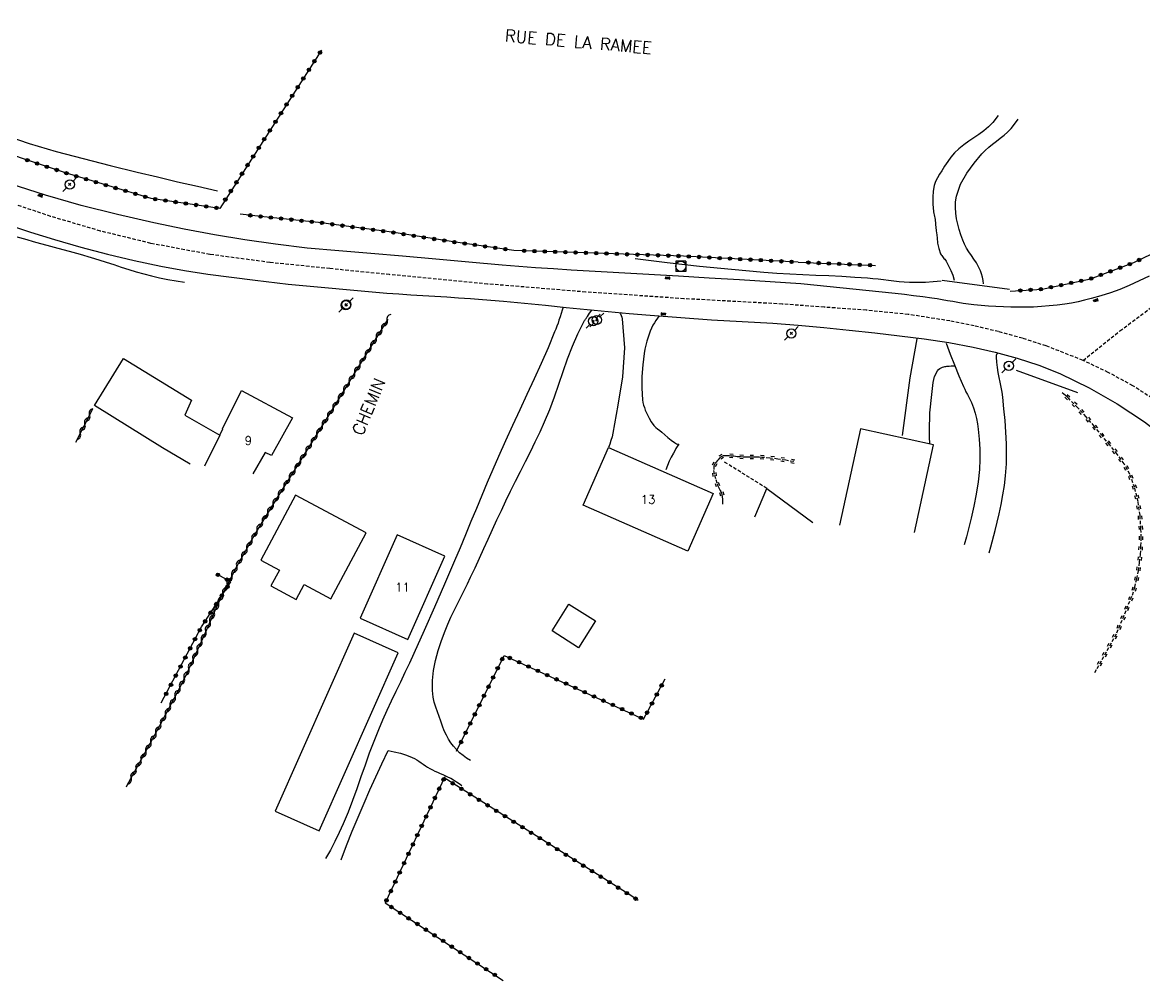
# Model space of a CAD drawing. Header units: millimetres. Extents: x 183000 to 184001, y 152999 to 154000.
# Drawn here: x 183334.1 to 183497.6, y 153000 to 153139.6 of the extents above; entities that cross this region are included whole.
import ezdxf
from ezdxf.enums import TextEntityAlignment as Align

# ---------------------------------------------------------------- set-up
doc = ezdxf.new("R2010")
doc.units = ezdxf.units.MM
doc.linetypes.add('DASHED', pattern=[0.75, 0.5, -0.25])
doc.layers.get('0').update_dxf_attribs({"linetype": 'CONTINUOUS'})
for name, color, linetype in [('W0001', 6, 'DASHED'), ('W0008', 7, 'CONTINUOUS'), ('W0017', 7, 'CONTINUOUS'), ('W0071', 7, 'CONTINUOUS'), ('W0101', 7, 'CONTINUOUS'), ('W0104', 1, 'CONTINUOUS'), ('W0112', 1, 'DASHED'), ('W0120', 7, 'CONTINUOUS'), ('W0211', 2, 'CONTINUOUS'), ('W0220', 5, 'DASHED'), ('W0300', 7, 'CONTINUOUS'), ('W0310', 3, 'CONTINUOUS'), ('W0322', 7, 'CONTINUOUS'), ('W0323', 7, 'CONTINUOUS'), ('W0401', 7, 'CONTINUOUS'), ('W0420', 7, 'CONTINUOUS'), ('W0473', 7, 'CONTINUOUS'), ('W0510', 5, 'CONTINUOUS'), ('W0989', 7, 'CONTINUOUS'), ('W0991', 7, 'CONTINUOUS')]:
    doc.layers.add(name, color=color, linetype=linetype)
doc.styles.get("Standard").update_dxf_attribs({"font": 'romans.shx', "width": 0.85})

# ---------------------------------------------------------------- blocks, each defined once
blk = doc.blocks.new('T401')
for p, q in [((-0.3, 0.3), (0, 0.3)), ((-0.3, -0.25), (-0.3, 0.3)), ((-0.3, 0.15), (0, 0.15)), ((-0.3, 0), (0, 0)), ((0, 0.3), (0, -0.25)), ((-0.3, -0.15), (0, -0.15)), ((-0.3, -0.25), (-0.3, -0.3)), ((-0.3, -0.3), (0, -0.3)), ((0, -0.3), (0, -0.25))]:
    blk.add_line(p, q)
blk = doc.blocks.new('T420')
for p, q in [((0.75, 0.75), (-0.75, 0.75)), ((-0.75, 0.75), (-0.75, -0.75)), ((0.75, 0.75), (0.75, -0.75)), ((0.75, -0.75), (-0.75, -0.75))]:
    blk.add_line(p, q)
blk.add_ellipse((0, 0), major_axis=(-0.53, 0.53), ratio=1, start_param=3.926991, end_param=10.210176)
blk = doc.blocks.new('T473')
for p, q in [((-0.166667, 0.166667), (0.166667, -0.166667)), ((-0.166667, -0.166667), (0.166667, 0.166667)), ((0.500001, 0.500001), (1.000002, 1.000002)), ((-1.000002, -1.000002), (-0.500001, -0.500001))]:
    blk.add_line(p, q)
blk.add_ellipse((0, 0), major_axis=(0.471405, 0.471405), ratio=1, start_param=5.4977871438, end_param=11.780972451)
blk = doc.blocks.new('t310o')
at = {"color": 0, "linetype": 'Continuous'}
for centre, start, end in [((-0.5, 0.38), 216.8699, 323.1304), ((0.5, -0.37), 36.8699, 143.1303)]:
    blk.add_arc(centre, 0.625, start, end, dxfattribs=at)
blk = doc.blocks.new('t323o')
at = {"color": 0, "linetype": 'Continuous'}
for radius in [0.25, 0.15]:
    blk.add_circle((0, 0), radius, dxfattribs=at)
blk = doc.blocks.new('t220o')
at = {"color": 0, "linetype": 'Continuous'}
for p, q in [((-0.25, 0.25), (0.25, 0.25)), ((-0.25, -0.25), (0.25, -0.25))]:
    blk.add_line(p, q, dxfattribs=at)
blk = doc.blocks.new('t322o')
at = {"color": 0, "linetype": 'Continuous'}
for radius in [0.25, 0.15]:
    blk.add_circle((0, 0), radius, dxfattribs=at)

msp = doc.modelspace()

# ---------------------------------------------------------------- linework, layer by layer
at = {"layer": 'W0001'}
for points in [[(183444.79, 153098.55), (183430.47, 153099.33), (183416.17, 153100.3), (183401.88, 153101.47), (183387.6, 153102.84), (183378.88, 153103.71), (183370.14, 153104.61), (183361.42, 153105.77), (183352.78, 153107.39), (183345.44, 153109.19), (183338.2, 153111.32), (183331.04, 153113.75)], [(183483.26, 153092.45), (183479.81, 153093.56), (183476.31, 153094.53), (183472.78, 153095.36), (183469.24, 153096.09), (183463.16, 153097.04), (183457.04, 153097.65), (183450.91, 153098.1), (183444.79, 153098.55)], [(183488.63, 153090.35), (183494.02, 153094.64), (183499.53, 153098.78)], [(183488.63, 153090.35), (183483.26, 153092.45)], [(183543.26, 153000), (183541.28, 153005), (183538.93, 153010.89), (183536.56, 153016.77), (183534.18, 153022.64), (183531.34, 153029.74), (183528.54, 153036.86), (183525.63, 153043.94), (183522.51, 153050.93), (183520.16, 153055.89), (183517.73, 153060.81), (183515.11, 153065.65), (183512.21, 153070.32), (183510.06, 153073.42), (183507.77, 153076.43), (183505.28, 153079.29), (183502.54, 153081.92), (183499.31, 153084.43), (183495.88, 153086.65), (183492.31, 153088.6), (183488.63, 153090.35)]]:
    msp.add_lwpolyline(points, dxfattribs=at)
at = {"layer": 'W0008'}
for points in [[(183447.5, 153101.5), (183443.05, 153101.78), (183438.59, 153102.06), (183434.14, 153102.33), (183429.69, 153102.6), (183427.08, 153102.76), (183424.48, 153102.9), (183421.88, 153103.05), (183419.27, 153103.19), (183416.67, 153103.33), (183414.07, 153103.49), (183411.47, 153103.66), (183408.87, 153103.84), (183404.01, 153104.22), (183399.16, 153104.64), (183394.32, 153105.08), (183389.47, 153105.52), (183384.84, 153105.91), (183380.21, 153106.29), (183375.58, 153106.71), (183370.97, 153107.26), (183366.51, 153107.9), (183362.07, 153108.62), (183357.64, 153109.44), (183353.23, 153110.36), (183347.94, 153111.59), (183342.67, 153112.91), (183337.45, 153114.39), (183332.28, 153116.07)], [(183331.77, 153110.17), (183335.26, 153109.02), (183338.78, 153107.94), (183342.62, 153106.85), (183346.47, 153105.83), (183350.35, 153104.9), (183354.26, 153104.07), (183357.68, 153103.45), (183361.12, 153102.92), (183364.57, 153102.45), (183368.02, 153102.02), (183372.81, 153101.47), (183377.6, 153100.99), (183382.4, 153100.56), (183387.21, 153100.15), (183388.95, 153100.02), (183390.69, 153099.9), (183392.43, 153099.79), (183394.17, 153099.69), (183395.91, 153099.59), (183397.65, 153099.48), (183399.39, 153099.36), (183401.13, 153099.23), (183404.19, 153098.97), (183407.24, 153098.69), (183410.29, 153098.38), (183413.34, 153098.07), (183416.39, 153097.76), (183419.44, 153097.46), (183422.5, 153097.18), (183425.55, 153096.92), (183430.02, 153096.58), (183434.48, 153096.27), (183438.95, 153096), (183443.42, 153095.76)], [(183498.26, 153102.59), (183495.37, 153101.23), (183494.01, 153100.68), (183492.62, 153100.19), (183491.22, 153099.76), (183489.81, 153099.36), (183488.87, 153099.11), (183487.91, 153098.89), (183486.95, 153098.7), (183485.99, 153098.54), (183484.85, 153098.38), (183483.7, 153098.27), (183482.56, 153098.18), (183481.41, 153098.12), (183480.31, 153098.09), (183479.22, 153098.09), (183478.13, 153098.11), (183477.03, 153098.14), (183475.95, 153098.19), (183474.87, 153098.25), (183473.79, 153098.33), (183472.71, 153098.43), (183471.94, 153098.53), (183471.18, 153098.64), (183470.41, 153098.77), (183469.65, 153098.9), (183468.89, 153099.03), (183468.13, 153099.17), (183467.37, 153099.29), (183466.6, 153099.41), (183465.27, 153099.59), (183463.94, 153099.76), (183462.61, 153099.92), (183461.28, 153100.07)], [(183461.28, 153100.07), (183447.5, 153101.5)], [(183443.42, 153095.76), (183447.14, 153095.48), (183450.86, 153095.15), (183454.57, 153094.77), (183458.28, 153094.35), (183461.87, 153093.93), (183465.48, 153093.49), (183469.07, 153092.96), (183472.63, 153092.27), (183475.84, 153091.52), (183479.03, 153090.67), (183482.18, 153089.66), (183485.25, 153088.42), (183489.51, 153086.34), (183493.63, 153084.01), (183497.58, 153081.39), (183501.33, 153078.46)]]:
    msp.add_lwpolyline(points, dxfattribs=at)
at = {"layer": 'W0017'}
for points in [[(183421.08, 153097.34), (183421.23, 153097.13), (183421.35, 153096.9), (183421.44, 153096.65), (183421.5, 153096.4), (183421.83, 153092.18), (183421.53, 153087.96), (183420.87, 153083.82), (183420.13, 153079.75), (183420.01, 153079.21), (183419.85, 153078.68), (183419.66, 153078.16), (183419.47, 153077.64)], [(183426.89, 153096.83), (183426.64, 153096.5), (183426.4, 153096.16), (183426.18, 153095.81), (183425.97, 153095.45), (183425.77, 153095.04), (183425.58, 153094.61), (183425.42, 153094.18), (183425.26, 153093.74), (183425.08, 153093.16), (183424.92, 153092.57), (183424.79, 153091.97), (183424.68, 153091.37), (183424.48, 153089.69), (183424.36, 153088), (183424.33, 153086.3), (183424.45, 153084.6), (183424.51, 153084.21), (183424.59, 153083.83), (183424.71, 153083.46), (183424.84, 153083.1), (183425.1, 153082.51), (183425.39, 153081.93), (183425.72, 153081.38), (183426.11, 153080.86), (183426.37, 153080.59), (183426.65, 153080.36), (183426.95, 153080.14), (183427.24, 153079.91), (183427.69, 153079.51), (183428.14, 153079.1), (183428.61, 153078.7), (183429.11, 153078.36), (183429.25, 153078.28), (183429.4, 153078.21), (183429.56, 153078.16), (183429.72, 153078.12)], [(183464.4, 153093.46), (183463.41, 153087.82), (183462.28, 153079.38)], [(183468.7, 153092.84), (183469.29, 153091.25), (183469.91, 153089.68), (183470.55, 153088.11), (183471.21, 153086.55), (183471.39, 153086.16), (183471.58, 153085.77), (183471.78, 153085.38), (183471.98, 153085), (183472.18, 153084.61), (183472.36, 153084.22), (183472.54, 153083.82), (183472.69, 153083.42), (183472.92, 153082.66), (183473.11, 153081.89), (183473.26, 153081.12), (183473.37, 153080.33), (183473.52, 153078.86), (183473.61, 153077.39), (183473.62, 153075.91), (183473.56, 153074.43), (183473.37, 153072.64), (183473.08, 153070.86), (183472.72, 153069.1), (183472.32, 153067.34), (183471.64, 153064.63), (183471.3, 153063.45)], [(183474.95, 153062.3), (183475.21, 153063.18), (183475.85, 153065.58), (183476.43, 153068), (183476.72, 153069.37), (183476.97, 153070.74), (183477.19, 153072.12), (183477.35, 153073.51), (183477.4, 153074.1), (183477.44, 153074.68), (183477.46, 153075.27), (183477.47, 153075.85), (183477.48, 153076.44), (183477.48, 153077.03), (183477.47, 153077.61), (183477.46, 153078.2), (183477.38, 153079.9), (183477.27, 153081.59), (183477.11, 153083.28), (183476.93, 153084.97), (183476.83, 153085.7), (183476.71, 153086.43), (183476.57, 153087.15), (183476.43, 153087.87), (183476.29, 153088.59), (183476.18, 153089.32), (183476.09, 153090.06), (183476.03, 153090.79), (183476.03, 153090.84), (183476.03, 153090.89), (183476.03, 153090.94), (183476.03, 153090.99), (183476.03, 153091.04), (183476.03, 153091.09), (183476.04, 153091.14), (183476.06, 153091.19), (183476.08, 153091.24), (183476.11, 153091.29), (183476.15, 153091.33), (183476.19, 153091.37)], [(183466.31, 153078.25), (183466.27, 153079.14), (183466.26, 153080.03), (183466.26, 153080.92), (183466.29, 153081.82), (183466.33, 153082.71), (183466.4, 153083.59), (183466.49, 153084.48), (183466.6, 153085.37), (183466.69, 153086.23), (183466.79, 153087.12), (183467, 153088.02), (183467.42, 153088.84), (183467.58, 153089.02), (183467.77, 153089.15), (183467.97, 153089.26), (183468.18, 153089.34), (183468.34, 153089.4), (183468.49, 153089.43), (183468.65, 153089.45), (183468.81, 153089.48), (183469.11, 153089.51), (183469.41, 153089.54), (183469.71, 153089.55), (183470.01, 153089.56)], [(183429.72, 153078.12), (183429.51, 153077.81), (183429.32, 153077.5), (183429.13, 153077.18), (183428.95, 153076.85), (183428.64, 153076.25), (183428.35, 153075.64), (183428.08, 153075.03), (183427.82, 153074.4)]]:
    msp.add_lwpolyline(points, dxfattribs=at)
at = {"layer": 'W0071'}
for points in [[(183412.86, 153098.12), (183412.73, 153097.64), (183412.58, 153097.16), (183412.43, 153096.69), (183412.27, 153096.22), (183412.13, 153095.78), (183411.97, 153095.34), (183411.81, 153094.91), (183411.64, 153094.48), (183410.68, 153092.18), (183409.68, 153089.91), (183408.65, 153087.64), (183407.6, 153085.39), (183406.55, 153083.14), (183405.5, 153080.88), (183404.46, 153078.62), (183403.45, 153076.35), (183402.63, 153074.46), (183401.83, 153072.56), (183401.03, 153070.66), (183400.24, 153068.76), (183399.45, 153066.85), (183398.66, 153064.95), (183397.86, 153063.05), (183397.05, 153061.15), (183395.59, 153057.76), (183394.12, 153054.38), (183392.63, 153051), (183391.12, 153047.63), (183390.48, 153046.24), (183389.83, 153044.86), (183389.17, 153043.47), (183388.5, 153042.09), (183387.84, 153040.71), (183387.19, 153039.32), (183386.56, 153037.92), (183385.96, 153036.52), (183385.28, 153034.82), (183384.63, 153033.11), (183384.02, 153031.39), (183383.42, 153029.67), (183382.81, 153027.95), (183382.19, 153026.23), (183381.53, 153024.53), (183380.82, 153022.84), (183380.23, 153021.55), (183379.61, 153020.27), (183378.96, 153019), (183378.27, 153017.76)], [(183399.37, 153032.04), (183398.82, 153032.38), (183398.3, 153032.77), (183397.8, 153033.19), (183397.34, 153033.64), (183396.92, 153034.13), (183396.53, 153034.64), (183396.18, 153035.17), (183395.86, 153035.73), (183395.55, 153036.39), (183395.28, 153037.08), (183395.05, 153037.77), (183394.81, 153038.47), (183394.56, 153039.16), (183394.31, 153039.85), (183394.09, 153040.56), (183393.94, 153041.28), (183393.88, 153041.77), (183393.84, 153042.25), (183393.82, 153042.74), (183393.83, 153043.22), (183393.84, 153043.71), (183393.88, 153044.19), (183393.93, 153044.68), (183393.99, 153045.16), (183394.28, 153046.64), (183394.68, 153048.09), (183395.16, 153049.52), (183395.68, 153050.93), (183396.08, 153051.93), (183396.52, 153052.93), (183396.98, 153053.91), (183397.47, 153054.88), (183397.95, 153055.84), (183398.44, 153056.81), (183398.93, 153057.78), (183399.39, 153058.75), (183400.04, 153060.14), (183400.68, 153061.53), (183401.32, 153062.92), (183401.95, 153064.32), (183402.59, 153065.71), (183403.23, 153067.1), (183403.88, 153068.49), (183404.53, 153069.87), (183405.23, 153071.31), (183405.94, 153072.75), (183406.67, 153074.18), (183407.39, 153075.61), (183408.11, 153077.04), (183408.82, 153078.48), (183409.51, 153079.92), (183410.17, 153081.38), (183410.92, 153083.19), (183411.6, 153085.03), (183412.24, 153086.88), (183412.87, 153088.73), (183413.52, 153090.58), (183414.22, 153092.42), (183415, 153094.22), (183415.88, 153095.98), (183415.94, 153096.08), (183416, 153096.17), (183416.07, 153096.27), (183416.14, 153096.36), (183416.21, 153096.45), (183416.28, 153096.53), (183416.35, 153096.63), (183416.41, 153096.72), (183416.58, 153096.97), (183416.74, 153097.22), (183416.9, 153097.47), (183417.06, 153097.72)], [(183380.53, 153017.6), (183381.33, 153019.67), (183382.16, 153021.74), (183383.01, 153023.8), (183383.88, 153025.85), (183384.72, 153027.77), (183385.59, 153029.69), (183386.47, 153031.59), (183387.38, 153033.49)], [(183387.38, 153033.49), (183388.28, 153033.34), (183389.17, 153033.13), (183390.04, 153032.85), (183390.89, 153032.51), (183391.23, 153032.34), (183391.55, 153032.15), (183391.87, 153031.95), (183392.18, 153031.73), (183392.49, 153031.52), (183392.8, 153031.3), (183393.12, 153031.09), (183393.44, 153030.9), (183393.82, 153030.71), (183394.2, 153030.52), (183394.58, 153030.35), (183394.97, 153030.18), (183395.36, 153030.01), (183395.74, 153029.84), (183396.12, 153029.65), (183396.5, 153029.46), (183396.92, 153029.22), (183397.33, 153028.97), (183397.73, 153028.7), (183398.13, 153028.43)]]:
    msp.add_lwpolyline(points, dxfattribs=at)
at = {"layer": 'W0101'}
for points in [[(183362.84, 153079.46), (183363.28, 153080.39), (183363.26, 153080.39), (183366.02, 153085.94), (183373.44, 153081.97), (183370.36, 153076.49), (183369.44, 153076.91), (183367.65, 153073.82)], [(183362.84, 153079.46), (183360.61, 153074.92)]]:
    msp.add_lwpolyline(points, dxfattribs=at)
for points in [[(183419.47, 153077.64), (183434.75, 153070.93), (183431.06, 153062.53), (183415.78, 153069.25), (183419.47, 153077.64)], [(183388.67, 153064.92), (183383.3, 153052.8), (183390.27, 153049.7), (183395.65, 153061.82), (183388.67, 153064.92)]]:
    msp.add_lwpolyline(points, close=True, dxfattribs=at)
at = {"layer": 'W0104'}
for points in [[(183358.52, 153075.24), (183354.52, 153077.6), (183344.6, 153083.75), (183348.83, 153090.62)], [(183348.83, 153090.62), (183358.73, 153084.57), (183357.73, 153082.36), (183362.84, 153079.46)], [(183456.22, 153080.36), (183453.16, 153066.35)], [(183464.08, 153065.28), (183466.86, 153078.04), (183456.22, 153080.36)], [(183440.8, 153067.57), (183442.57, 153071.69)], [(183442.57, 153071.69), (183449.28, 153066.73)]]:
    msp.add_lwpolyline(points, dxfattribs=at)
for points in [[(183368.83, 153061.24), (183371.53, 153059.8), (183370.3, 153057.49), (183374, 153055.52), (183375.16, 153057.69), (183379.04, 153055.62), (183384.18, 153065.23), (183373.89, 153070.72), (183368.83, 153061.24)], [(183411.26, 153050.94), (183413.73, 153054.85), (183417.6, 153052.41), (183415.13, 153048.49), (183411.26, 153050.94)], [(183382.43, 153050.61), (183370.92, 153024.69), (183377.34, 153021.83), (183388.85, 153047.76), (183382.43, 153050.61)]]:
    msp.add_lwpolyline(points, close=True, dxfattribs=at)
at = {"layer": 'W0112'}
msp.add_lwpolyline([(183442.57, 153071.69), (183436.3, 153075.59)], dxfattribs=at)
at = {"layer": 'W0120'}
for points in [[(183477.9, 153100.67), (183468.1, 153101.96)], [(183478.9, 153088.9), (183487.81, 153085.68)]]:
    msp.add_lwpolyline(points, dxfattribs=at)
at = {"layer": 'W0211'}
for points in [[(183332.76, 153108.51), (183334.37, 153108.03), (183336, 153107.58), (183337.62, 153107.13), (183339.25, 153106.69), (183340.88, 153106.25), (183342.5, 153105.8), (183344.12, 153105.33), (183345.22, 153105), (183346.31, 153104.65), (183347.4, 153104.3), (183348.49, 153103.94), (183349.58, 153103.59), (183350.67, 153103.26), (183351.78, 153102.94), (183352.89, 153102.65), (183354.08, 153102.38), (183355.28, 153102.14), (183356.49, 153101.93), (183357.7, 153101.76)], [(183423.37, 153105.2), (183428.05, 153104.61), (183432.73, 153104.08), (183437.43, 153103.61), (183442.12, 153103.2), (183444.01, 153103.06), (183445.9, 153102.95), (183447.79, 153102.86), (183449.69, 153102.77), (183451.58, 153102.69), (183453.47, 153102.6), (183455.36, 153102.49), (183457.25, 153102.36), (183458.01, 153102.29), (183458.78, 153102.21), (183459.54, 153102.11), (183460.3, 153102.02), (183461.06, 153101.93), (183461.83, 153101.85), (183462.59, 153101.79), (183463.36, 153101.75), (183464.51, 153101.74), (183465.67, 153101.76), (183466.82, 153101.83), (183467.97, 153101.94)]]:
    msp.add_lwpolyline(points, dxfattribs=at)
at = {"layer": 'W0220'}
for points in [[(183490.34, 153044.88), (183490.71, 153045.47), (183493.58, 153050.66), (183495.82, 153056.15), (183496.17, 153057.31), (183496.46, 153058.5), (183496.7, 153059.69), (183496.87, 153060.89), (183497, 153062.1), (183497.08, 153063.31), (183497.1, 153064.53), (183497.08, 153065.74), (183496.94, 153067.78), (183496.65, 153069.81), (183496.16, 153071.81), (183495.45, 153073.75), (183494.63, 153075.28), (183493.62, 153076.69), (183492.53, 153078.02), (183491.45, 153079.33), (183490.28, 153080.75), (183489.07, 153082.13), (183487.83, 153083.48), (183486.55, 153084.79), (183486.32, 153085.01), (183486.08, 153085.22), (183485.84, 153085.43), (183485.6, 153085.63)], [(183446.47, 153075.59), (183445.31, 153075.8), (183444.15, 153075.97), (183442.98, 153076.12), (183441.81, 153076.22), (183441.42, 153076.25), (183441.03, 153076.26), (183440.64, 153076.26), (183440.26, 153076.26), (183439.87, 153076.26), (183439.48, 153076.25), (183439.09, 153076.26), (183438.7, 153076.27), (183438.47, 153076.29), (183438.23, 153076.31), (183438, 153076.34), (183437.77, 153076.37), (183437.53, 153076.39), (183437.3, 153076.41), (183437.07, 153076.43), (183436.83, 153076.43), (183436.63, 153076.44), (183436.42, 153076.44), (183436.21, 153076.42), (183436.01, 153076.35), (183435.8, 153076.23), (183435.62, 153076.06), (183435.45, 153075.88), (183435.3, 153075.69), (183435.17, 153075.53), (183435.04, 153075.36), (183434.92, 153075.17), (183434.85, 153074.96), (183434.81, 153074.28), (183434.92, 153073.61), (183435.11, 153072.97), (183435.3, 153072.35), (183435.37, 153072.15), (183435.46, 153071.96), (183435.55, 153071.77), (183435.65, 153071.59), (183435.75, 153071.41), (183435.85, 153071.22), (183435.93, 153071.02), (183435.99, 153070.82), (183436.06, 153070.48), (183436.1, 153070.13), (183436.11, 153069.78), (183436.09, 153069.42)]]:
    msp.add_lwpolyline(points, dxfattribs=at)
at = {"layer": 'W0300'}
msp.add_lwpolyline([(183296.67, 153139.57), (183301.76, 153136.62), (183306.93, 153133.82), (183312.19, 153131.17), (183317.51, 153128.68), (183321.84, 153126.81), (183326.21, 153125.06), (183330.63, 153123.44), (183335.09, 153121.94), (183338.99, 153120.77), (183342.93, 153119.73), (183346.88, 153118.75), (183350.83, 153117.78), (183353.75, 153117.07), (183356.67, 153116.37), (183359.59, 153115.7), (183362.52, 153115.05)], dxfattribs=at)
at = {"layer": 'W0310'}
for points in [[(183387.34, 153096.36), (183384.96, 153092.52), (183382.59, 153088.68), (183380.22, 153084.84), (183377.86, 153080.99), (183374.67, 153075.87), (183371.45, 153070.77), (183368.29, 153065.61), (183365.31, 153060.36), (183364.19, 153058.19), (183363.12, 153055.99), (183362.09, 153053.78), (183361.1, 153051.55), (183360.11, 153049.32), (183359.1, 153047.1), (183358.07, 153044.89), (183357, 153042.7), (183355.76, 153040.29), (183354.5, 153037.91), (183353.22, 153035.53), (183351.92, 153033.16), (183350.62, 153030.8), (183349.32, 153028.43), (183349.18, 153028.19)], [(183344.28, 153083.23), (183341.83, 153078.4)]]:
    msp.add_lwpolyline(points, dxfattribs=at)
at = {"layer": 'W0322'}
for points in [[(183362.84, 153112.49), (183352.83, 153113.92), (183340.49, 153117.6), (183326.65, 153122.23), (183303.41, 153132.15), (183292.51, 153138.55)], [(183478.01, 153100.41), (183482.67, 153100.73), (183489.73, 153102.23), (183496.06, 153104.6), (183502.69, 153107.81), (183512.76, 153113.19), (183522.98, 153119.49), (183525.51, 153122.33), (183526.59, 153124.7)], [(183405.71, 153106.36), (183397.18, 153107.55), (183387.92, 153109), (183377.21, 153110.44), (183369.26, 153111.26), (183365.81, 153111.63)]]:
    msp.add_lwpolyline(points, dxfattribs=at)
at = {"layer": 'W0323'}
for points in [[(183377.67, 153135.53), (183362.84, 153112.49)], [(183447.11, 153104.66), (183430.42, 153105.52), (183405.71, 153106.36)], [(183447.11, 153104.66), (183458.41, 153104.18)], [(183354.32, 153040.44), (183360.18, 153051.51), (183364.44, 153058.09), (183362.43, 153059.2)], [(183397.34, 153033.41), (183404.27, 153047.37), (183424.61, 153038.1), (183427.75, 153043.95)], [(183395.65, 153029.69), (183386.96, 153011.3), (183404.16, 153000)], [(183423.83, 153011.68), (183422.87, 153012.28), (183395.52, 153029.53)]]:
    msp.add_lwpolyline(points, dxfattribs=at)
at = {"layer": 'W0510'}
for points in [[(183476.27, 153126.04), (183475.48, 153125.02), (183474.85, 153124.37), (183474.17, 153123.8), (183473.45, 153123.26), (183472.72, 153122.76), (183471.98, 153122.26), (183471.26, 153121.74), (183470.56, 153121.18), (183469.92, 153120.56), (183469.39, 153119.95), (183468.91, 153119.31), (183468.47, 153118.64), (183468.05, 153117.96), (183467.73, 153117.45), (183467.42, 153116.93), (183467.14, 153116.39), (183466.94, 153115.82), (183466.79, 153114.98), (183466.74, 153114.12), (183466.76, 153113.27), (183466.81, 153112.42), (183466.83, 153112.2), (183466.86, 153111.98), (183466.9, 153111.76), (183466.94, 153111.54), (183466.99, 153111.32), (183467.03, 153111.1), (183467.07, 153110.88), (183467.1, 153110.66), (183467.12, 153110.44), (183467.14, 153110.23), (183467.16, 153110.02), (183467.18, 153109.8), (183467.19, 153109.59), (183467.21, 153109.37), (183467.23, 153109.16), (183467.26, 153108.95), (183467.36, 153108.18), (183467.45, 153107.41), (183467.61, 153106.63), (183467.86, 153105.89), (183467.94, 153105.74), (183468.04, 153105.6), (183468.15, 153105.46), (183468.26, 153105.34), (183468.37, 153105.21), (183468.49, 153105.08), (183468.59, 153104.95), (183468.68, 153104.81), (183469.04, 153104.14), (183469.36, 153103.45), (183469.64, 153102.74), (183469.87, 153102.02)], [(183474.14, 153101.49), (183474.08, 153101.97), (183473.98, 153102.45), (183473.85, 153102.93), (183473.69, 153103.39), (183473.42, 153103.98), (183473.09, 153104.54), (183472.74, 153105.08), (183472.37, 153105.61), (183472.01, 153106.14), (183471.66, 153106.69), (183471.35, 153107.26), (183471.11, 153107.87), (183470.85, 153108.63), (183470.6, 153109.4), (183470.39, 153110.18), (183470.22, 153110.97), (183470.09, 153111.79), (183470.04, 153112.61), (183470.07, 153113.44), (183470.18, 153114.27), (183470.76, 153116.02), (183471.68, 153117.61), (183472.77, 153119.05), (183473.9, 153120.41), (183474.38, 153120.93), (183474.9, 153121.4), (183475.45, 153121.85), (183476.01, 153122.27), (183476.57, 153122.7), (183477.12, 153123.14), (183477.65, 153123.61), (183478.14, 153124.12), (183479.09, 153125.34), (183479.19, 153125.5)]]:
    msp.add_lwpolyline(points, dxfattribs=at)

# ---------------------------------------------------------------- block references
at = {"layer": 'W0220'}
for p, rotation in [((183486.35, 153084.97), 135.9600035617347), ((183487.41, 153083.91), 134.343304297088), ((183488.44, 153082.82), 132.7268204972651), ((183489.44, 153081.7), 131.1359797183613), ((183490.42, 153080.57), 129.5707838184494), ((183491.38, 153079.41), 129.5707838184494), ((183492.33, 153078.26), 129.5423876662288), ((183493.29, 153077.1), 129.4331061234723), ((183434.93, 153075.18), 239.6519771273465), ((183435.92, 153076.3), 210.6157838352183), ((183437.39, 153076.41), 174.7675858642168), ((183438.88, 153076.27), 177.8662728451705), ((183440.38, 153076.26), 180.2696236212613), ((183441.88, 153076.22), 174.8126734531843), ((183443.38, 153076.07), 173.124981390096), ((183444.86, 153075.87), 171.4372826291665), ((183446.34, 153075.61), 169.7495771657706), ((183494.19, 153075.9), 125.5852736140252), ((183434.91, 153073.71), 279.0745528440995), ((183494.98, 153074.63), 118.0905681853358), ((183435.33, 153072.27), 289.5707084575661), ((183495.62, 153073.28), 110.1407852352548), ((183435.96, 153070.91), 287.1797187584357), ((183496.14, 153071.87), 110.1407852352548), ((183496.5, 153070.42), 103.684689743501), ((183496.77, 153068.94), 98.2852921855125), ((183496.97, 153067.45), 93.95339986504337), ((183497.07, 153065.96), 93.95339986504337), ((183497.1, 153064.46), 88.68740965240274), ((183497.05, 153062.96), 86.41094586500815), ((183496.93, 153061.47), 84.08083190888296), ((183496.74, 153059.98), 81.56694806594548), ((183496.46, 153058.5), 78.86956734690806), ((183495.61, 153055.63), 67.78409521871772), ((183496.09, 153057.05), 73.31590015123373), ((183495.04, 153054.24), 67.78409521871772), ((183494.48, 153052.86), 67.78409521871772), ((183493.91, 153051.47), 67.78409521871772), ((183493.27, 153050.11), 61.04718743246826), ((183491.82, 153047.48), 61.04718743246826), ((183492.55, 153048.8), 61.04718743246826), ((183491.1, 153046.17), 61.04718743246826)]:
    msp.add_blockref('t220o', p, dxfattribs=dict(at, rotation=rotation))
at = {"layer": 'W0310'}
for p, rotation in [((183387.23, 153096.18), 238.2263636495383), ((183386.44, 153094.9), 238.2263636495383), ((183385.65, 153093.63), 238.2263636495383), ((183384.07, 153091.08), 238.3099079187945), ((183384.86, 153092.35), 238.3099079187945), ((183383.28, 153089.8), 238.3099079187945), ((183382.49, 153088.53), 238.39345137817), ((183381.71, 153087.25), 238.39345137817), ((183380.13, 153084.69), 238.4769940258352), ((183380.92, 153085.97), 238.39345137817), ((183379.35, 153083.41), 238.4769940258352), ((183343.19, 153081.07), 243.0903964131772), ((183343.87, 153082.41), 243.0903964131772), ((183378.57, 153082.14), 238.4769940258352), ((183342.51, 153079.74), 243.0903964131772), ((183376.99, 153079.58), 238.0757208814712), ((183377.78, 153080.86), 238.0757208814712), ((183376.19, 153078.31), 238.0757208814712), ((183375.4, 153077.04), 238.0757208814712), ((183374.61, 153075.77), 237.6861445427174), ((183373, 153073.23), 237.6861445427174), ((183373.81, 153074.5), 237.6861445427174), ((183372.2, 153071.96), 237.6861445427174), ((183371.4, 153070.69), 238.4913758559733), ((183369.83, 153068.14), 238.4913758559733), ((183370.62, 153069.41), 238.4913758559733), ((183369.05, 153066.86), 238.4913758559733), ((183368.27, 153065.58), 240.4893808499907), ((183367.53, 153064.27), 240.4893808499907), ((183366.05, 153061.66), 240.4893808499907), ((183366.79, 153062.97), 240.4893808499907), ((183365.31, 153060.36), 242.5720290754737), ((183364.62, 153059.02), 242.5720290754737), ((183363.94, 153057.69), 244.0753287489432), ((183362.65, 153054.98), 245.1692442466645), ((183363.29, 153056.34), 244.0753287489432), ((183362.02, 153053.62), 245.8534498644686), ((183361.41, 153052.25), 245.8534498644686), ((183360.8, 153050.88), 246.0378434266811), ((183360.19, 153049.51), 246.0378434266811), ((183358.95, 153046.77), 244.9958331502872), ((183359.57, 153048.14), 245.7221106767622), ((183358.32, 153045.42), 244.9958331502872), ((183357.67, 153044.06), 243.8592280269988), ((183357.01, 153042.72), 243.8592280269988), ((183356.32, 153041.38), 242.8433769487914), ((183354.93, 153038.72), 242.1791562873923), ((183355.63, 153040.05), 242.1791562873923), ((183354.23, 153037.4), 241.6620571583404), ((183353.52, 153036.08), 241.6620571583404), ((183352.8, 153034.76), 241.2920994366852), ((183351.36, 153032.13), 241.1082136592332), ((183352.08, 153033.44), 241.2920994366852), ((183350.63, 153030.82), 241.1082136592332), ((183349.91, 153029.5), 241.1104418554878)]:
    msp.add_blockref('t310o', p, dxfattribs=dict(at, rotation=rotation))
at = {"layer": 'W0322'}
for p, rotation in [((183334.8, 153119.5), 161.5026727781167), ((183336.22, 153119.03), 161.5026727781167), ((183337.64, 153118.55), 161.5026727781167), ((183339.07, 153118.08), 161.5026727781167), ((183340.49, 153117.6), 161.5026727781167), ((183341.93, 153117.17), 163.3821980499545), ((183343.36, 153116.74), 163.3821980499545), ((183344.8, 153116.31), 163.3821980499545), ((183346.24, 153115.88), 163.3821980499545), ((183347.68, 153115.45), 163.3821980499545), ((183349.11, 153115.03), 163.3821980499545), ((183350.55, 153114.6), 163.3821980499545), ((183351.99, 153114.17), 163.3821980499545), ((183353.44, 153113.83), 171.9150690899429), ((183354.93, 153113.62), 171.9150690899429), ((183356.41, 153113.41), 171.9150690899429), ((183357.9, 153113.2), 171.9150690899429), ((183359.39, 153112.98), 171.9150690899429), ((183360.87, 153112.77), 171.9150690899429), ((183362.36, 153112.56), 171.9150690899429), ((183367.3, 153111.47), 173.9028907685754), ((183368.79, 153111.31), 173.9028907685754), ((183370.28, 153111.15), 174.1421291259529), ((183371.78, 153111), 174.1421291259529), ((183373.27, 153110.85), 174.1421291259529), ((183374.76, 153110.69), 174.1421291259529), ((183376.25, 153110.54), 174.1421291259529), ((183377.74, 153110.37), 172.3068989010108), ((183379.23, 153110.17), 172.3068989010108), ((183380.72, 153109.97), 172.3068989010108), ((183382.2, 153109.77), 172.3068989010108), ((183383.69, 153109.57), 172.3068989010108), ((183385.18, 153109.37), 172.3068989010108), ((183386.66, 153109.17), 172.3068989010108), ((183388.15, 153108.96), 171.1222968556411), ((183389.63, 153108.73), 171.1222968556411), ((183391.11, 153108.5), 171.1222968556411), ((183392.59, 153108.26), 171.1222968556411), ((183394.08, 153108.03), 171.1222968556411), ((183395.56, 153107.8), 171.1222968556411), ((183397.04, 153107.57), 171.1222968556411), ((183398.53, 153107.36), 172.0957862452712), ((183400.01, 153107.16), 172.0957862452712), ((183401.5, 153106.95), 172.0957862452712), ((183402.98, 153106.74), 172.0957862452712), ((183404.47, 153106.54), 172.0957862452712), ((183496.82, 153104.97), 25.83582355080012), ((183492.64, 153103.32), 20.55899981635795), ((183494.05, 153103.85), 20.55899981635795), ((183495.45, 153104.37), 20.55899981635795), ((183486.9, 153101.63), 12.01007879367137), ((183488.37, 153101.94), 12.01007879367137), ((183489.83, 153102.27), 20.55899981635795), ((183491.24, 153102.79), 20.55899981635795), ((183479.5, 153100.51), 3.881482294476727), ((183481, 153100.61), 3.881482294476727), ((183482.5, 153100.71), 3.881482294476727), ((183483.97, 153101), 12.01007879367137), ((183485.44, 153101.31), 12.01007879367137)]:
    msp.add_blockref('t322o', p, dxfattribs=dict(at, rotation=rotation))
at = {"layer": 'W0323'}
for p, rotation in [((183377.45, 153135.19), 237.2156931156674), ((183375.83, 153132.67), 237.2156931156674), ((183376.64, 153133.93), 237.2156931156674), ((183375.02, 153131.41), 237.2156931156674), ((183374.21, 153130.15), 237.2156931156674), ((183372.58, 153127.63), 237.2156931156674), ((183373.39, 153128.89), 237.2156931156674), ((183371.77, 153126.37), 237.2156931156674), ((183370.96, 153125.11), 237.2156931156674), ((183370.15, 153123.84), 237.2156931156674), ((183368.52, 153121.32), 237.2156931156674), ((183369.33, 153122.58), 237.2156931156674), ((183367.71, 153120.06), 237.2156931156674), ((183366.9, 153118.8), 237.2156931156674), ((183365.27, 153116.28), 237.2156931156674), ((183366.08, 153117.54), 237.2156931156674), ((183364.46, 153115.02), 237.2156931156674), ((183363.65, 153113.76), 237.2156931156674), ((183407.21, 153106.31), 178.0511355567897), ((183408.71, 153106.26), 178.0511355567897), ((183410.21, 153106.21), 178.0511355567897), ((183411.71, 153106.16), 178.0511355567897), ((183413.2, 153106.11), 178.0511355567897), ((183414.7, 153106.06), 178.0511355567897), ((183416.2, 153106.01), 178.0511355567897), ((183417.7, 153105.96), 178.0511355567897), ((183419.2, 153105.91), 178.0511355567897), ((183420.7, 153105.85), 178.0511355567897), ((183422.2, 153105.8), 178.0511355567897), ((183423.7, 153105.75), 178.0511355567897), ((183425.2, 153105.7), 178.0511355567897), ((183426.7, 153105.65), 178.0511355567897), ((183428.2, 153105.6), 178.0511355567897), ((183429.69, 153105.55), 178.0511355567897), ((183431.19, 153105.48), 177.0233687838663), ((183432.69, 153105.41), 177.0233687838663), ((183434.19, 153105.33), 177.0233687838663), ((183435.69, 153105.25), 177.0233687838663), ((183437.19, 153105.17), 177.0233687838663), ((183438.68, 153105.09), 177.0233687838663), ((183440.18, 153105.02), 177.0233687838663), ((183441.68, 153104.94), 177.0233687838663), ((183443.18, 153104.86), 177.0233687838663), ((183444.68, 153104.78), 177.0233687838663), ((183446.17, 153104.7), 177.0233687838663), ((183448.61, 153104.59), 357.5677540506912), ((183450.11, 153104.53), 357.5677540506912), ((183451.6, 153104.46), 357.5677540506912), ((183453.1, 153104.4), 357.5677540506912), ((183454.6, 153104.34), 357.5677540506912), ((183456.1, 153104.27), 357.5677540506912), ((183457.6, 153104.21), 357.5677540506912), ((183362.57, 153059.12), 151.3244097545949), ((183363.89, 153058.4), 151.3244097545949), ((183363.97, 153057.37), 57.0597172533198), ((183363.16, 153056.11), 57.0597172533198), ((183362.34, 153054.85), 57.0597172533198), ((183360.71, 153052.33), 57.0597172533198), ((183361.52, 153053.59), 57.0597172533198), ((183359.93, 153051.05), 62.1310006506538), ((183359.23, 153049.72), 62.1310006506538), ((183358.53, 153048.4), 62.1310006506538), ((183357.83, 153047.07), 62.1310006506538), ((183404.01, 153046.84), 63.61113212409032), ((183405.1, 153046.99), 335.4919328642727), ((183406.46, 153046.37), 335.4919328642727), ((183356.43, 153044.42), 62.1310006506538), ((183357.13, 153045.74), 62.1310006506538), ((183402.67, 153044.16), 63.61113212409032), ((183403.34, 153045.5), 63.61113212409032), ((183407.83, 153045.75), 335.4919328642727), ((183409.19, 153045.13), 335.4919328642727), ((183410.56, 153044.5), 335.4919328642727), ((183355.73, 153043.09), 62.1310006506538), ((183402.01, 153042.81), 63.61113212409032), ((183411.92, 153043.88), 335.4919328642727), ((183413.29, 153043.26), 335.4919328642727), ((183414.65, 153042.64), 335.4919328642727), ((183427.24, 153043), 61.78241894475671), ((183355.03, 153041.77), 62.1310006506538), ((183401.34, 153041.47), 63.61113212409032), ((183416.02, 153042.01), 335.4919328642727), ((183417.38, 153041.39), 335.4919328642727), ((183426.53, 153041.67), 61.78241894475671), ((183400.67, 153040.13), 63.61113212409032), ((183418.75, 153040.77), 335.4919328642727), ((183420.11, 153040.15), 335.4919328642727), ((183421.48, 153039.53), 335.4919328642727), ((183425.82, 153040.35), 61.78241894475671), ((183400.01, 153038.78), 63.61113212409032), ((183422.84, 153038.9), 335.4919328642727), ((183424.21, 153038.28), 335.4919328642727), ((183425.11, 153039.03), 61.78241894475671), ((183398.67, 153036.09), 63.61113212409032), ((183399.34, 153037.44), 63.61113212409032), ((183398.01, 153034.75), 63.61113212409032), ((183394.83, 153027.95), 244.6991346375625), ((183395.47, 153029.31), 244.6991346375625), ((183396.79, 153028.73), 147.7501587083474), ((183398.06, 153027.93), 147.7501587083474), ((183394.19, 153026.6), 244.6991346375625), ((183399.33, 153027.13), 147.7501587083474), ((183400.6, 153026.33), 147.7501587083474), ((183393.55, 153025.24), 244.6991346375625), ((183401.87, 153025.53), 147.7501587083474), ((183403.13, 153024.73), 147.7501587083474), ((183392.91, 153023.89), 244.6991346375625), ((183404.4, 153023.93), 147.7501587083474), ((183405.67, 153023.13), 147.7501587083474), ((183392.27, 153022.53), 244.6991346375625), ((183406.94, 153022.33), 147.7501587083474), ((183408.21, 153021.53), 147.7501587083474), ((183390.99, 153019.82), 244.6991346375625), ((183391.63, 153021.17), 244.6991346375625), ((183409.48, 153020.73), 147.7501587083474), ((183410.75, 153019.93), 147.7501587083474), ((183390.34, 153018.46), 244.6991346375625), ((183412.01, 153019.13), 147.7501587083474), ((183413.28, 153018.33), 147.7501587083474), ((183389.7, 153017.11), 244.6991346375625), ((183414.55, 153017.53), 147.7501587083474), ((183415.82, 153016.73), 147.7501587083474), ((183389.06, 153015.75), 244.6991346375625), ((183417.09, 153015.93), 147.7501587083474), ((183418.36, 153015.13), 147.7501587083474), ((183388.42, 153014.39), 244.6991346375625), ((183419.63, 153014.33), 147.7501587083474), ((183420.89, 153013.53), 147.7501587083474), ((183387.14, 153011.68), 244.6991346375625), ((183387.78, 153013.04), 244.6991346375625), ((183422.16, 153012.73), 147.7501587083474), ((183423.43, 153011.93), 148.0430220882764), ((183387.86, 153010.71), 326.6906107792771), ((183389.12, 153009.88), 326.6906107792771), ((183390.37, 153009.06), 326.6906107792771), ((183391.63, 153008.24), 326.6906107792771), ((183392.88, 153007.41), 326.6906107792771), ((183394.13, 153006.59), 326.6906107792771), ((183395.39, 153005.77), 326.6906107792771), ((183396.64, 153004.94), 326.6906107792771), ((183397.89, 153004.12), 326.6906107792771), ((183399.15, 153003.29), 326.6906107792771), ((183400.4, 153002.47), 326.6906107792771), ((183401.65, 153001.65), 326.6906107792771), ((183402.91, 153000.82), 326.6906107792771)]:
    msp.add_blockref('t323o', p, dxfattribs=dict(at, rotation=rotation))
at = {"layer": 'W0401'}
for p, rotation in [((183336.75, 153114.49), 72.86551355729388), ((183428.13, 153102.5), 86.6317598294546), ((183490.47, 153099.22), 105.7939375081954), ((183427.45, 153096.94), 265.6200977091161)]:
    msp.add_blockref('T401', p, dxfattribs=dict(at, rotation=rotation))
at = {"layer": 'W0420'}
msp.add_blockref('T420', (183430.03, 153104.05), dxfattribs=at)
at = {"layer": 'W0473'}
for p in [(183340.99, 153115.97), (183381.21, 153098.39), (183381.29, 153098.48), (183417.25, 153096.06), (183417.79, 153096.23), (183446.13, 153094.27), (183477.82, 153089.55)]:
    msp.add_blockref('T473', p, dxfattribs=at)

# ---------------------------------------------------------------- texts
at = {"layer": 'W0989'}
msp.add_text('RUE DE LA RAMEE  ', height=1.75, rotation=355.0941, dxfattribs=at).set_placement((183416.3, 153136.67), align=Align.MIDDLE_CENTER)
msp.add_text('CHEMIN', height=1.75, rotation=67.3463, dxfattribs=at).set_placement((183384.52, 153083.61), align=Align.MIDDLE)
at = {"layer": 'W0991'}
for s, p in [('9', (183367.01, 153078.66)), ('13', (183425.26, 153070.09)), ('11', (183389.47, 153057.31))]:
    msp.add_text(s, height=1.25, dxfattribs=at).set_placement(p, align=Align.MIDDLE_CENTER)

doc.saveas('drawing.dxf')
